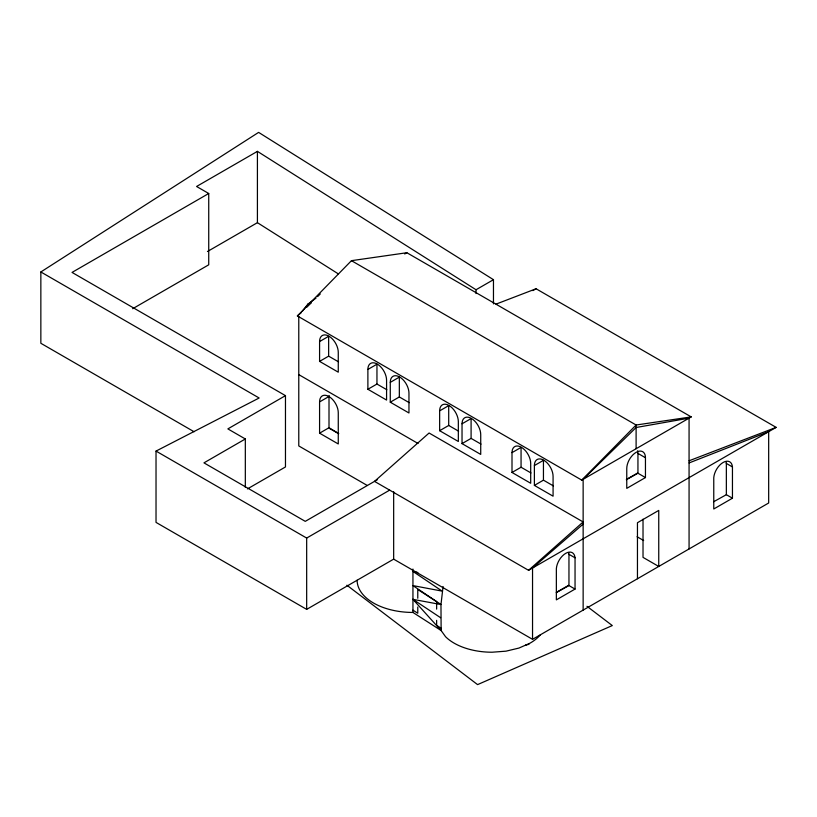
<?xml version="1.0" encoding="UTF-8"?>
<svg xmlns="http://www.w3.org/2000/svg" width="817" height="817" viewBox="0 0 817 817"><rect width="100%" height="100%" fill="white"/><g stroke="black" fill="none" stroke-linecap="round" stroke-linejoin="round"><path stroke-width="1.23" d="M540.282 634.932A53.738 31.026 0 0 1 530.09 643.142L518.958 648.065L505.999 651.169L492.089 652.221A53.738 31.026 0 0 1 445.551 636.709L441.129 630.54L440.976 604.549L443.08 586.504M302.351 311.257L307.795 304.19L316.036 298.103M297.378 315.934L351.453 260.674L406.866 252.729L691.223 416.905L581.745 480.11L297.378 315.934L301.463 312.482M581.745 480.11L636.106 425.014L691.223 416.905M306.845 307.182L310.429 303.658M317.599 296.591L320.284 293.946M528.558 570.317L583.144 521.951L429.088 433.01L374.513 481.376L528.558 570.317L776.15 427.373L536.064 288.758L496.052 304.118M583.144 524.106L532.541 568.009L532.541 639.323L393.661 559.145L306.671 609.37L156.027 522.4L156.027 451.086L259.142 398.002L40.85 271.969L258.621 132.385L493.468 279.69L493.468 303.883M476.035 293.569L476.035 289.749L257.416 151.359L196.58 186.48L208.733 193.496L208.733 264.81L132.671 308.724M208.733 193.496L72.039 272.418L285.47 395.642L285.47 466.956L247.428 488.913M207.447 251.524L257.416 222.673L257.416 151.359M404.711 253.975L406.866 252.729M319.58 341.557A13.215 7.629 60 0 1 328.924 336.165A13.215 7.629 60 0 1 338.269 352.341L338.269 372.174L319.58 361.38L319.58 341.557L328.648 336.328L328.648 356.151L338.544 361.86M319.58 361.38L328.648 356.151M285.47 395.642L227.861 428.894L245.325 438.974L245.325 487.371M476.035 289.749L493.468 279.69M245.325 438.974L203.954 462.861L305.262 521.358L377.495 479.65M367.885 369.447A13.215 7.629 60 0 1 377.229 364.045A13.215 7.629 60 0 1 386.574 380.232L386.574 400.064L367.885 389.27L367.885 369.447L376.954 364.208L376.954 384.041L386.85 389.75M319.58 401.913A13.215 7.629 60 0 1 328.924 396.521A13.215 7.629 60 0 1 338.269 412.697L338.269 443.958L319.58 433.173L319.58 401.913L329.18 396.368M532.858 290.607L536.064 288.758M367.885 389.27L376.954 384.041M390.271 382.366A13.215 7.629 60 0 1 399.615 376.974A13.215 7.629 60 0 1 408.96 393.161L408.96 412.983L390.271 402.199L390.271 382.366L399.339 377.137L399.339 396.96L409.235 402.679M319.58 433.173L328.648 427.934L338.544 433.653M390.271 402.199L399.339 396.96M439.648 410.869A13.215 7.629 60 0 1 448.993 405.477A13.215 7.629 60 0 1 458.337 421.664L458.337 441.486L439.648 430.702L439.648 410.869L448.707 405.64L448.707 425.463L458.603 431.182M439.648 430.702L448.707 425.463M462.034 423.798A13.215 7.629 60 0 1 471.378 418.406A13.215 7.629 60 0 1 480.723 434.593L480.723 454.415L462.034 443.621L462.034 423.798L471.092 418.57L471.092 438.392L480.988 444.101M462.034 443.621L471.092 438.392M156.027 451.086L306.671 538.056L389.678 490.129M512.004 452.649A13.215 7.629 60 0 1 521.348 447.256A13.215 7.629 60 0 1 530.693 463.433L530.693 483.266L512.004 472.471L512.004 452.649L521.062 447.41L521.062 467.242L530.958 472.951M512.004 472.471L521.062 467.242M534.389 465.567A13.215 7.629 60 0 1 543.734 460.175A13.215 7.629 60 0 1 553.078 476.362L553.078 496.185L534.389 485.4L534.389 465.567L543.448 460.339L543.448 480.161L553.344 485.88M534.389 485.4L543.448 480.161M626.588 479.375L637.587 473.033L645.45 477.567L645.45 457.745A13.215 7.629 -60 0 0 636.106 452.352A13.215 7.629 -60 0 0 626.762 468.539L626.762 488.362L645.45 477.567M556.51 592.335L568.601 585.35L575.045 589.077L575.045 557.817L568.601 554.1M575.045 589.077L556.357 599.862L556.357 568.612A13.266 7.659 -60 0 1 565.701 553.354A13.266 7.659 -60 0 1 575.045 557.817M732.451 498.207L713.762 508.991L713.762 477.731A13.266 7.659 -60 0 1 723.106 462.473A13.266 7.659 -60 0 1 732.451 466.946L732.451 498.207L726.272 494.642M532.541 639.323L768.674 502.996L768.674 431.682L689.068 462.943M626.302 479.702L637.944 473.237L637.944 453.415A13.215 7.772 -59 0 0 637.617 450.8M713.66 501.74L726.354 494.693L726.354 464.362A13.215 7.772 -59 0 0 726.027 461.748M556.254 592.621L568.959 585.564L568.959 555.233A13.215 7.772 -59 0 0 568.632 552.619M689.068 460.798L776.15 427.373M307.795 304.19L311.348 303.036M525.535 645.154L528.977 644.307L528.599 643.796M436.635 620.358L436.635 625.352L441.129 628.242L441.129 630.54L412.942 599.351L440.976 604.549L412.942 585.595L442.171 591.13L412.942 571.43L417.824 572.503M726.272 463.382L732.451 466.946M351.453 260.674L636.106 425.014L636.106 448.727M638.108 453.506L645.45 457.745M637.066 536.738L643.653 540.537M298.777 374.625L418.049 443.488M367.252 485.472L298.777 445.939L298.777 316.393M194.099 431.754L40.85 343.283L40.85 271.969M338.708 433.551L329.006 427.73L329.006 397.399A13.215 7.486 60.9 0 1 329.149 395.612M257.416 222.673L338.187 273.797M412.942 610.146L417.773 613.25L417.773 607M357.131 580.223A55.811 32.22 0 0 0 412.942 612.444L441.129 630.54M412.942 599.351L440.598 617.723M586.974 606.306L612.301 625.567L477.577 684.615L346.888 585.207M689.068 548.953L689.068 418.151L636.106 427.505L583.144 479.303L583.144 610.115M643.02 519.173L643.02 557.378L658.747 566.457L658.747 510.421L637.454 522.717L637.454 578.753M436.635 609.114L436.635 601.618L417.773 589.517L417.773 598.258M412.942 569.051L412.942 612.444M393.661 491.65L393.661 559.145M306.671 538.056L306.671 609.37"/></g></svg>
